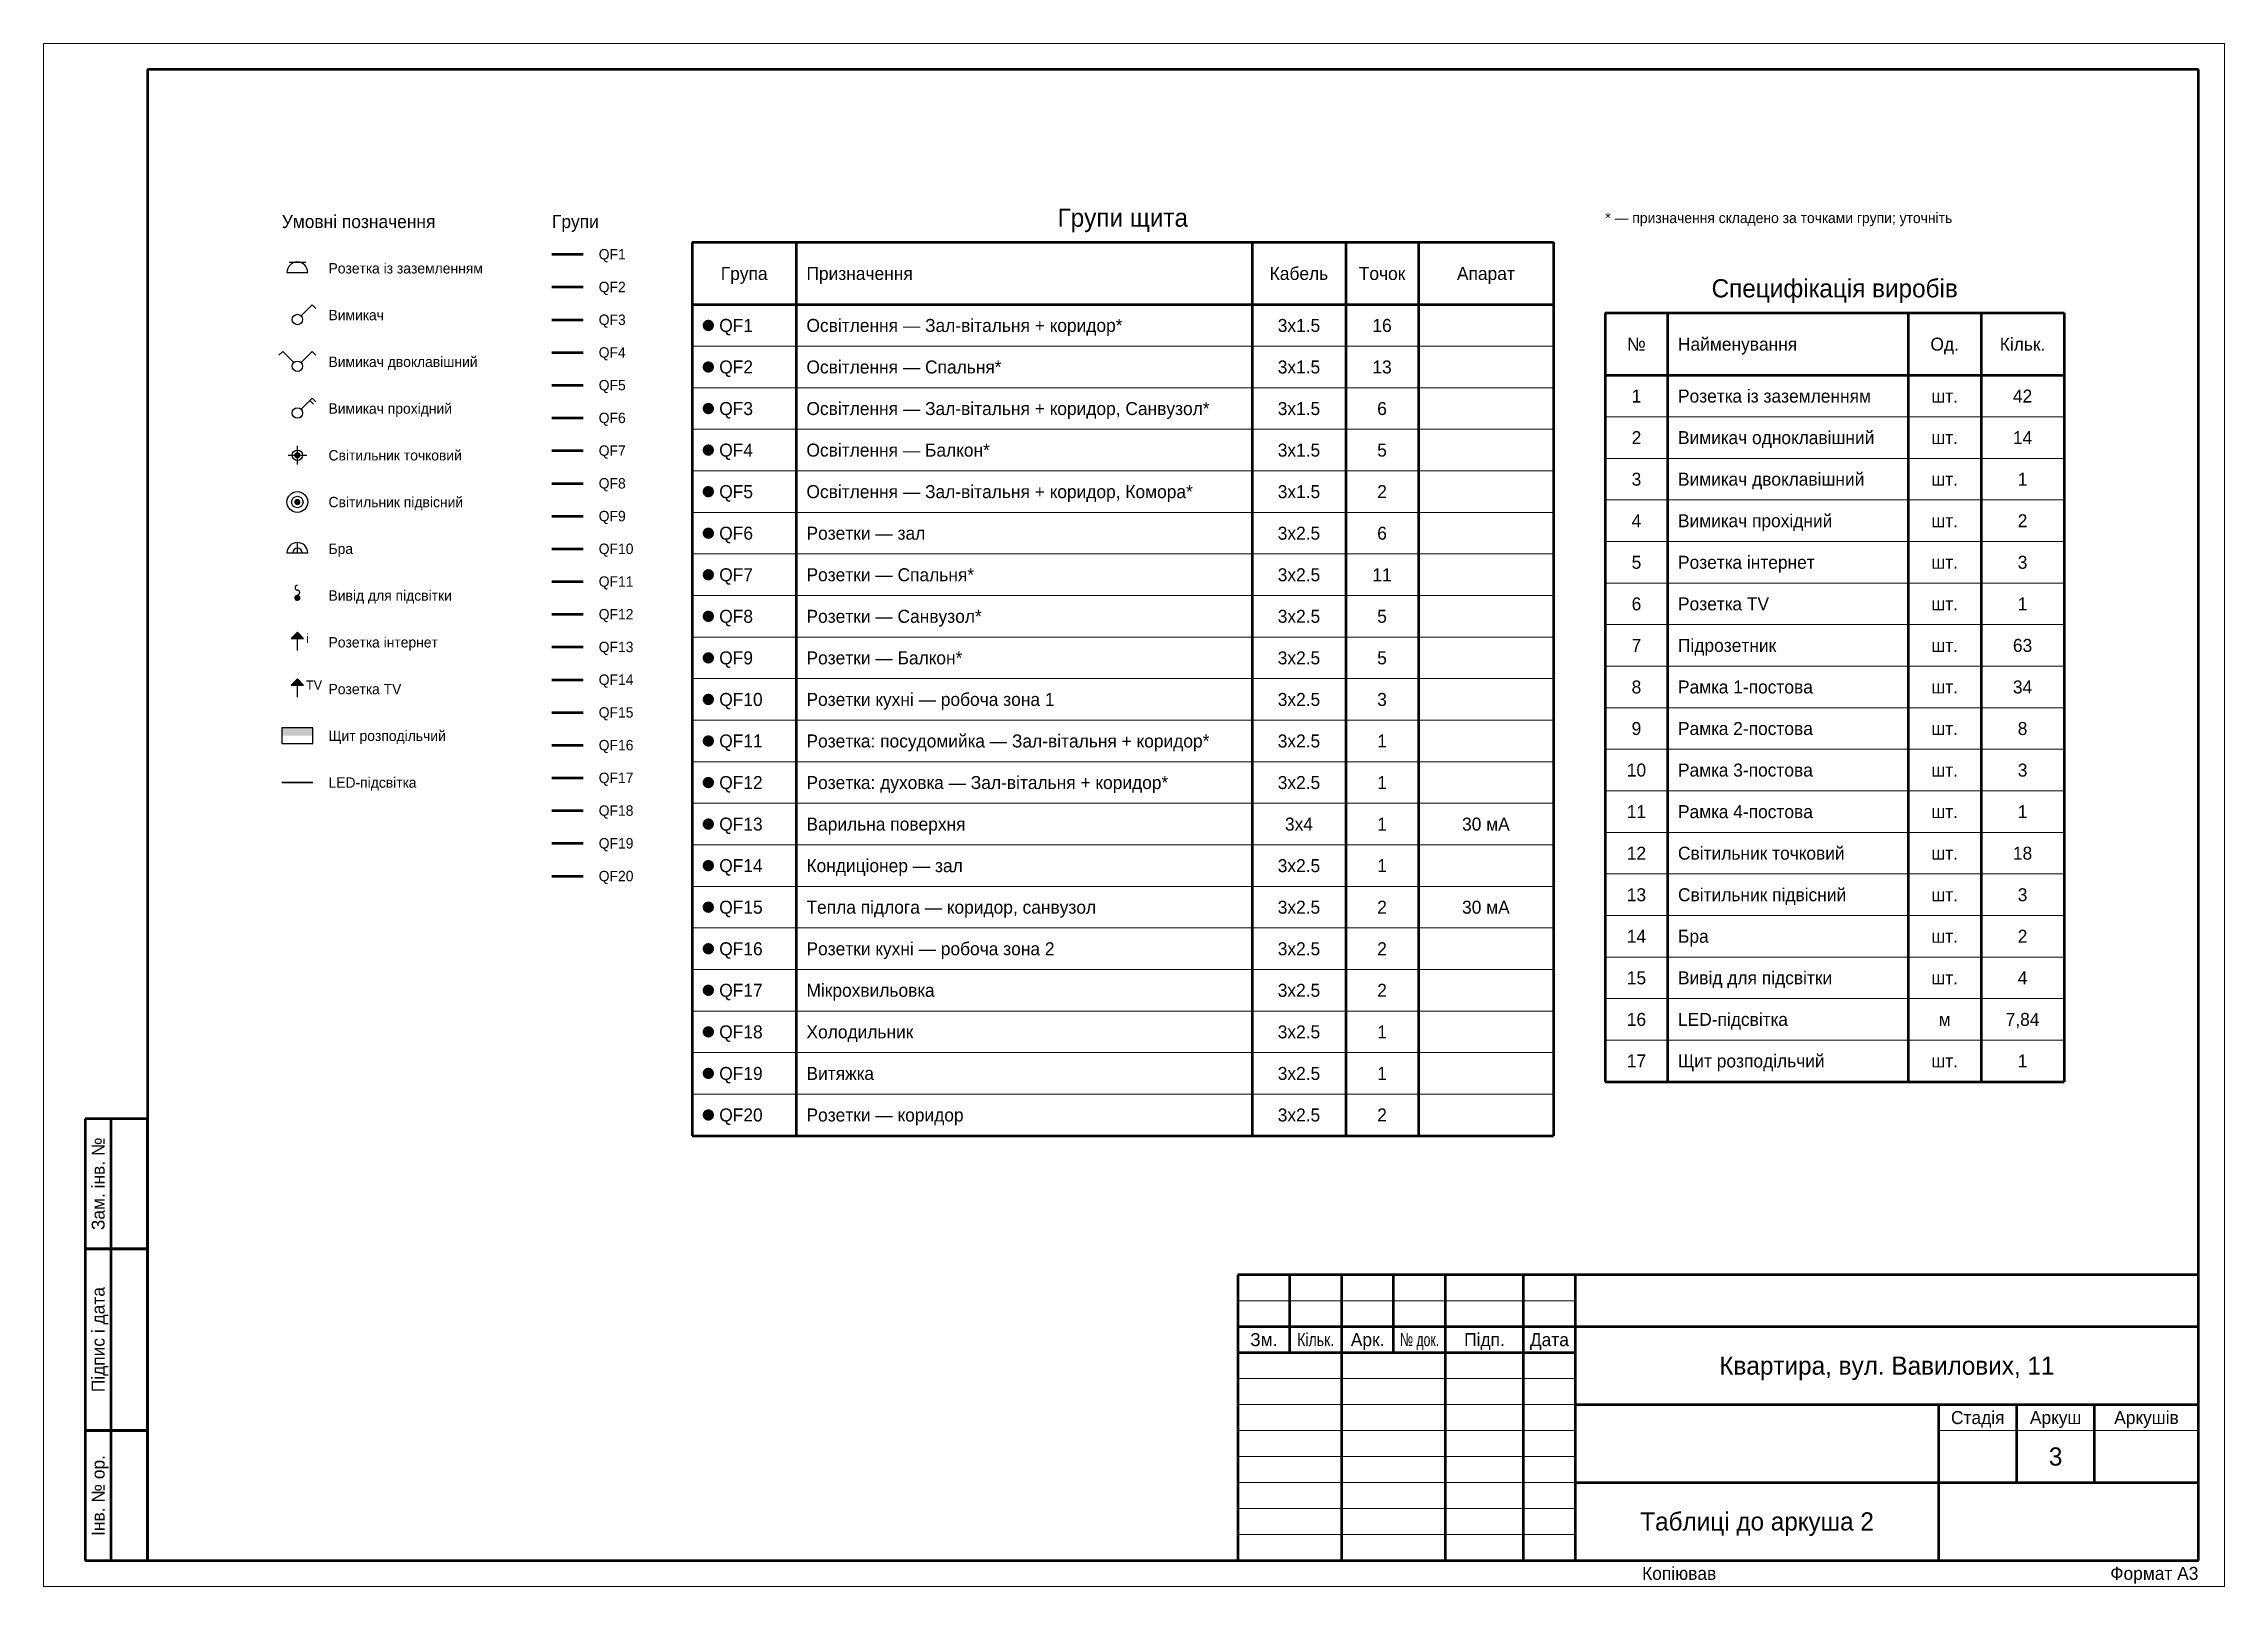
# Paper-space layout '03 Електрика (продовження)' of a CAD drawing. Header units: millimetres. Extents: x 0 to 420, y 0 to 297.
import ezdxf
from ezdxf.enums import TextEntityAlignment as Align

# ---------------------------------------------------------------- set-up
doc = ezdxf.new("R2010")
doc.units = ezdxf.units.MM
doc.linetypes.add('E_LED_DASH', pattern=[225, 150, -75])
for name, color, linetype in [('A-SHEET', 7, 'Continuous'), ('A-TEXT', 7, 'Continuous'), ('E-BOARD', 1, 'Continuous'), ('E-DATA', 140, 'Continuous'), ('E-LED', 221, 'E_LED_DASH'), ('E-LIGHT', 6, 'Continuous'), ('E-SOCKET', 1, 'Continuous'), ('E-SWITCH', 5, 'Continuous'), ('E-TEXT', 7, 'Continuous')]:
    doc.layers.add(name, color=color, linetype=linetype)
doc.styles.add('PLEX_LIGHT', font='IBMPlexSans-Light.ttf')

# ---------------------------------------------------------------- blocks, each defined once
blk = doc.blocks.new('STAMP_F3')
at = {"lineweight": 50}
for p, q in [((185, 55), (0, 55)), ((0, 55), (0, 0)), ((10, 40), (10, 55)), ((20, 40), (20, 55)), ((30, 40), (30, 55)), ((40, 40), (40, 55)), ((55, 40), (55, 55)), ((65, 0), (65, 55)), ((185, 0), (185, 55)), ((0, 45), (65, 45)), ((65, 45), (185, 45)), ((0, 40), (65, 40)), ((20, 0), (20, 40)), ((40, 0), (40, 40)), ((55, 0), (55, 40)), ((65, 30), (185, 30)), ((135, 0), (135, 30)), ((150, 15), (150, 30)), ((165, 15), (165, 30)), ((65, 15), (185, 15)), ((0, 0), (185, 0))]:
    blk.add_line(p, q, dxfattribs=at)
at = {"lineweight": 18}
for p, q in [((0, 50), (65, 50)), ((0, 35), (65, 35)), ((0, 30), (65, 30)), ((0, 25), (65, 25)), ((135, 25), (185, 25)), ((0, 20), (65, 20)), ((0, 15), (65, 15)), ((0, 10), (65, 10)), ((0, 5), (65, 5))]:
    blk.add_line(p, q, dxfattribs=at)
at = {"style": 'PLEX_LIGHT'}
for s, p in [('Зм.', (5, 42.5)), ('Арк.', (25, 42.5)), ('Підп.', (47.5, 42.5)), ('Дата', (60, 42.5)), ('Стадія', (142.5, 27.5)), ('Аркуш', (157.5, 27.5)), ('Аркушів', (175, 27.5))]:
    blk.add_text(s, height=2.5, dxfattribs=at).set_placement(p, align=Align.MIDDLE_CENTER)
for s, width, p in [('Кільк.', 0.81045, (15, 42.5)), ('№ док.', 0.701948, (35, 42.5))]:
    blk.add_text(s, height=2.5, dxfattribs=dict(at, width=width)).set_placement(p, align=Align.MIDDLE_CENTER)
for tag, height, p in [('CODE', 5, (125, 50)), ('DATE1', 2.5, (60, 37.5)), ('OBJECT', 3.5, (125, 37.5)), ('DATE2', 2.5, (60, 32.5)), ('OBJECT_2', 3.5, (125, 31.9)), ('DATE3', 2.5, (60, 27.5)), ('DATE4', 2.5, (60, 22.5)), ('BUILDING', 3.5, (100, 22.5)), ('STAGE', 3.5, (142.5, 20)), ('SHEET', 3.5, (157.5, 20)), ('SHEETS', 3.5, (175, 20)), ('DATE5', 2.5, (60, 17.5)), ('BUILDING_2', 3.5, (100, 16.9)), ('DATE6', 2.5, (60, 12.5)), ('DATE7', 2.5, (60, 7.5)), ('IMAGE', 3.5, (100, 7.5)), ('ORG', 2.5, (160, 7.5)), ('ORG_2', 2.5, (160, 3.5)), ('DATE8', 2.5, (60, 2.5)), ('IMAGE_2', 3.5, (100, 1.9))]:
    blk.add_attdef(tag, text='', height=height, dxfattribs=at).set_placement(p, align=Align.MIDDLE_CENTER)
for tag, p in [('ROLE1', (1, 37.5)), ('NAME1', (21, 37.5)), ('ROLE2', (1, 32.5)), ('NAME2', (21, 32.5)), ('ROLE3', (1, 27.5)), ('NAME3', (21, 27.5)), ('ROLE4', (1, 22.5)), ('NAME4', (21, 22.5)), ('ROLE5', (1, 17.5)), ('NAME5', (21, 17.5)), ('ROLE6', (1, 12.5)), ('NAME6', (21, 12.5)), ('ROLE7', (1, 7.5)), ('NAME7', (21, 7.5)), ('ROLE8', (1, 2.5)), ('NAME8', (21, 2.5))]:
    blk.add_attdef(tag, text='', height=2.5, dxfattribs=at).set_placement(p, align=Align.MIDDLE_LEFT)
blk = doc.blocks.new('E_SOCKET')
at = {"color": 0}
for p, q in [((-2, 0.4), (2, 0.4)), ((-1.6, 2.4), (1.6, 2.4))]:
    blk.add_line(p, q, dxfattribs=at)
blk.add_arc((0, 0.4), 2, 0, 180, dxfattribs=at)
at = {"style": 'PLEX_LIGHT', "flags": 1}
for tag in ['GROUP', 'H', 'ID']:
    blk.add_attdef(tag, (0, 0), '', height=2, dxfattribs=at)
blk = doc.blocks.new('E_SWITCH')
at = {"color": 0}
for p, q in [((0.71, 2.11), (2.83, 4.23)), ((2.83, 4.23), (3.54, 3.52))]:
    blk.add_line(p, q, dxfattribs=at)
blk.add_circle((0, 1.4), 1, dxfattribs=at)
at = {"style": 'PLEX_LIGHT', "flags": 1}
for tag in ['GROUP', 'H', 'ID']:
    blk.add_attdef(tag, (0, 0), '', height=2, dxfattribs=at)
blk = doc.blocks.new('E_SWITCH2')
at = {"color": 0}
for p, q in [((-2.83, 4.23), (-3.54, 3.52)), ((-0.71, 2.11), (-2.83, 4.23)), ((0.71, 2.11), (2.83, 4.23)), ((2.83, 4.23), (3.54, 3.52))]:
    blk.add_line(p, q, dxfattribs=at)
blk.add_circle((0, 1.4), 1, dxfattribs=at)
at = {"style": 'PLEX_LIGHT', "flags": 1}
for tag in ['GROUP', 'H', 'ID']:
    blk.add_attdef(tag, (0, 0), '', height=2, dxfattribs=at)
blk = doc.blocks.new('E_PASS_SWITCH')
at = {"color": 0}
for p, q in [((0.71, 2.11), (2.83, 4.23)), ((2.83, 4.23), (3.54, 3.52)), ((2.4, 3.8), (3.11, 3.1))]:
    blk.add_line(p, q, dxfattribs=at)
blk.add_circle((0, 1.4), 1, dxfattribs=at)
at = {"style": 'PLEX_LIGHT', "flags": 1}
for tag in ['GROUP', 'H', 'ID']:
    blk.add_attdef(tag, (0, 0), '', height=2, dxfattribs=at)
blk = doc.blocks.new('E_DOWNLIGHT')
h = blk.add_hatch(color=0)
h.dxf.hatch_style = 1
edge = h.paths.add_edge_path()
edge.add_arc((0, 0), 0.6, 0, 360)
at = {"color": 0}
for p, q in [((-1.8, 0), (1.8, 0)), ((0, -1.8), (0, 1.8))]:
    blk.add_line(p, q, dxfattribs=at)
blk.add_circle((0, 0), 1, dxfattribs=at)
at = {"style": 'PLEX_LIGHT', "flags": 1}
for tag in ['GROUP', 'H', 'ID']:
    blk.add_attdef(tag, (0, 0), '', height=2, dxfattribs=at)
blk = doc.blocks.new('E_PENDANT')
h = blk.add_hatch(color=0)
h.dxf.hatch_style = 1
edge = h.paths.add_edge_path()
edge.add_arc((0, 0), 0.6, 0, 360)
at = {"color": 0}
for radius in [2, 1.1]:
    blk.add_circle((0, 0), radius, dxfattribs=at)
at = {"style": 'PLEX_LIGHT', "flags": 1}
for tag in ['GROUP', 'H', 'ID']:
    blk.add_attdef(tag, (0, 0), '', height=2, dxfattribs=at)
blk = doc.blocks.new('E_SCONCE')
at = {"color": 0}
for p, q in [((-2, 0.4), (2, 0.4)), ((0, 0.4), (0, 2.4))]:
    blk.add_line(p, q, dxfattribs=at)
for radius in [2, 0.9]:
    blk.add_arc((0, 0.4), radius, 0, 180, dxfattribs=at)
at = {"style": 'PLEX_LIGHT', "flags": 1}
for tag in ['GROUP', 'H', 'ID']:
    blk.add_attdef(tag, (0, 0), '', height=2, dxfattribs=at)
blk = doc.blocks.new('E_LED_OUTPUT')
h = blk.add_hatch(color=0)
h.dxf.hatch_style = 1
edge = h.paths.add_edge_path()
edge.add_arc((0, 1), 0.6, 0, 360)
at = {"color": 0}
for centre, start, end in [((0, 2.95), 90, 270), ((0, 2.05), 270, 90)]:
    blk.add_arc(centre, 0.45, start, end, dxfattribs=at)
at = {"style": 'PLEX_LIGHT', "flags": 1}
for tag in ['GROUP', 'H', 'ID']:
    blk.add_attdef(tag, (0, 0), '', height=2, dxfattribs=at)
blk = doc.blocks.new('E_DATA')
h = blk.add_hatch(color=0)
h.dxf.hatch_style = 1
h.paths.add_polyline_path([(-1.2, 2.7), (1.2, 2.7), (0, 3.9)])
at = {"color": 0}
blk.add_line((0, 0.4), (0, 2.7), dxfattribs=at)
blk.add_lwpolyline([(-1.2, 2.7), (1.2, 2.7), (0, 3.9)], close=True, dxfattribs=at)
at = {"color": 0, "style": 'PLEX_LIGHT'}
blk.add_text('i', height=1.8, dxfattribs=at).set_placement((1.68, 2.7), align=Align.MIDDLE_LEFT)
at = {"style": 'PLEX_LIGHT', "flags": 1}
for tag in ['GROUP', 'H', 'ID']:
    blk.add_attdef(tag, (0, 0), '', height=2, dxfattribs=at)
blk = doc.blocks.new('E_TV')
h = blk.add_hatch(color=0)
h.dxf.hatch_style = 1
h.paths.add_polyline_path([(-1.2, 2.7), (1.2, 2.7), (0, 3.9)])
at = {"color": 0}
blk.add_line((0, 0.4), (0, 2.7), dxfattribs=at)
blk.add_lwpolyline([(-1.2, 2.7), (1.2, 2.7), (0, 3.9)], close=True, dxfattribs=at)
at = {"color": 0, "style": 'PLEX_LIGHT'}
blk.add_text('TV', height=1.8, dxfattribs=at).set_placement((1.68, 2.7), align=Align.MIDDLE_LEFT)
at = {"style": 'PLEX_LIGHT', "flags": 1}
for tag in ['GROUP', 'H', 'ID']:
    blk.add_attdef(tag, (0, 0), '', height=2, dxfattribs=at)
blk = doc.blocks.new('E_BOARD')
h = blk.add_hatch(color=0)
h.dxf.hatch_style = 1
h.paths.add_polyline_path([(-0.5, 0.5), (0.5, 0.5), (0.5, 1), (-0.5, 1)])
at = {"color": 0}
blk.add_lwpolyline([(-0.5, 0), (0.5, 0), (0.5, 1), (-0.5, 1)], close=True, dxfattribs=at)
at = {"style": 'PLEX_LIGHT', "flags": 1}
for tag in ['GROUP', 'H', 'ID']:
    blk.add_attdef(tag, (0, 0), '', height=2, dxfattribs=at)

psp = doc.layouts.new('03 Електрика (продовження)')

# ---------------------------------------------------------------- hatches: boundary and pattern name
at = {"layer": 'A-TEXT', "true_color": 0x4e79a7}
h = psp.add_hatch(color=7, dxfattribs=at)
h.dxf.hatch_style = 1
edge = h.paths.add_edge_path()
edge.add_arc((128.02, 242.75), 1.1, 0, 360)
at = {"layer": 'A-TEXT', "true_color": 0xf28e2b}
h = psp.add_hatch(color=7, dxfattribs=at)
h.dxf.hatch_style = 1
edge = h.paths.add_edge_path()
edge.add_arc((128.02, 234.75), 1.1, 0, 360)
at = {"layer": 'A-TEXT', "true_color": 0x59a14f}
h = psp.add_hatch(color=7, dxfattribs=at)
h.dxf.hatch_style = 1
edge = h.paths.add_edge_path()
edge.add_arc((128.02, 226.75), 1.1, 0, 360)
at = {"layer": 'A-TEXT', "true_color": 0xe15759}
h = psp.add_hatch(color=7, dxfattribs=at)
h.dxf.hatch_style = 1
edge = h.paths.add_edge_path()
edge.add_arc((128.02, 218.75), 1.1, 0, 360)
at = {"layer": 'A-TEXT', "true_color": 0x76b7b2}
h = psp.add_hatch(color=7, dxfattribs=at)
h.dxf.hatch_style = 1
edge = h.paths.add_edge_path()
edge.add_arc((128.02, 210.75), 1.1, 0, 360)
at = {"layer": 'A-TEXT', "true_color": 0xd4a72c}
h = psp.add_hatch(color=7, dxfattribs=at)
h.dxf.hatch_style = 1
edge = h.paths.add_edge_path()
edge.add_arc((128.02, 202.75), 1.1, 0, 360)
at = {"layer": 'A-TEXT', "true_color": 0xb07aa1}
h = psp.add_hatch(color=7, dxfattribs=at)
h.dxf.hatch_style = 1
edge = h.paths.add_edge_path()
edge.add_arc((128.02, 194.75), 1.1, 0, 360)
at = {"layer": 'A-TEXT', "true_color": 0xe67f8a}
h = psp.add_hatch(color=7, dxfattribs=at)
h.dxf.hatch_style = 1
edge = h.paths.add_edge_path()
edge.add_arc((128.02, 186.75), 1.1, 0, 360)
at = {"layer": 'A-TEXT', "true_color": 0x9c755f}
h = psp.add_hatch(color=7, dxfattribs=at)
h.dxf.hatch_style = 1
edge = h.paths.add_edge_path()
edge.add_arc((128.02, 178.75), 1.1, 0, 360)
at = {"layer": 'A-TEXT', "true_color": 0x5f9ed1}
h = psp.add_hatch(color=7, dxfattribs=at)
h.dxf.hatch_style = 1
edge = h.paths.add_edge_path()
edge.add_arc((128.02, 170.75), 1.1, 0, 360)
at = {"layer": 'A-TEXT', "true_color": 0x8cbf5f}
h = psp.add_hatch(color=7, dxfattribs=at)
h.dxf.hatch_style = 1
edge = h.paths.add_edge_path()
edge.add_arc((128.02, 162.75), 1.1, 0, 360)
at = {"layer": 'A-TEXT', "true_color": 0xc9845c}
h = psp.add_hatch(color=7, dxfattribs=at)
h.dxf.hatch_style = 1
edge = h.paths.add_edge_path()
edge.add_arc((128.02, 154.75), 1.1, 0, 360)
at = {"layer": 'A-TEXT', "true_color": 0x7f7fc9}
h = psp.add_hatch(color=7, dxfattribs=at)
h.dxf.hatch_style = 1
edge = h.paths.add_edge_path()
edge.add_arc((128.02, 146.75), 1.1, 0, 360)
at = {"layer": 'A-TEXT', "true_color": 0x4fb0a0}
h = psp.add_hatch(color=7, dxfattribs=at)
h.dxf.hatch_style = 1
edge = h.paths.add_edge_path()
edge.add_arc((128.02, 138.75), 1.1, 0, 360)
at = {"layer": 'A-TEXT', "true_color": 0x4e79a7}
h = psp.add_hatch(color=7, dxfattribs=at)
h.dxf.hatch_style = 1
edge = h.paths.add_edge_path()
edge.add_arc((128.02, 130.75), 1.1, 0, 360)
at = {"layer": 'A-TEXT', "true_color": 0xf28e2b}
h = psp.add_hatch(color=7, dxfattribs=at)
h.dxf.hatch_style = 1
edge = h.paths.add_edge_path()
edge.add_arc((128.02, 122.75), 1.1, 0, 360)
at = {"layer": 'A-TEXT', "true_color": 0x59a14f}
h = psp.add_hatch(color=7, dxfattribs=at)
h.dxf.hatch_style = 1
edge = h.paths.add_edge_path()
edge.add_arc((128.02, 114.75), 1.1, 0, 360)
at = {"layer": 'A-TEXT', "true_color": 0xe15759}
h = psp.add_hatch(color=7, dxfattribs=at)
h.dxf.hatch_style = 1
edge = h.paths.add_edge_path()
edge.add_arc((128.02, 106.75), 1.1, 0, 360)
at = {"layer": 'A-TEXT', "true_color": 0x76b7b2}
h = psp.add_hatch(color=7, dxfattribs=at)
h.dxf.hatch_style = 1
edge = h.paths.add_edge_path()
edge.add_arc((128.02, 98.75), 1.1, 0, 360)
at = {"layer": 'A-TEXT', "true_color": 0xd4a72c}
h = psp.add_hatch(color=7, dxfattribs=at)
h.dxf.hatch_style = 1
edge = h.paths.add_edge_path()
edge.add_arc((128.02, 90.75), 1.1, 0, 360)

# ---------------------------------------------------------------- linework, layer by layer
at = {"layer": 'A-SHEET', "lineweight": 18}
for p, q in [((420, 297), (0, 297)), ((0, 297), (0, 0)), ((420, 0), (420, 297)), ((124.92, 238.75), (290.77, 238.75)), ((124.92, 230.75), (290.77, 230.75)), ((124.92, 222.75), (290.77, 222.75)), ((300.77, 225.15), (389.13, 225.15)), ((124.92, 214.75), (290.77, 214.75)), ((300.77, 217.15), (389.13, 217.15)), ((124.92, 206.75), (290.77, 206.75)), ((300.77, 209.15), (389.13, 209.15)), ((124.92, 198.75), (290.77, 198.75)), ((300.77, 201.15), (389.13, 201.15)), ((124.92, 190.75), (290.77, 190.75)), ((300.77, 193.15), (389.13, 193.15)), ((300.77, 185.15), (389.13, 185.15)), ((124.92, 182.75), (290.77, 182.75)), ((300.77, 177.15), (389.13, 177.15)), ((124.92, 174.75), (290.77, 174.75)), ((300.77, 169.15), (389.13, 169.15)), ((124.92, 166.75), (290.77, 166.75)), ((300.77, 161.15), (389.13, 161.15)), ((124.92, 158.75), (290.77, 158.75)), ((300.77, 153.15), (389.13, 153.15)), ((124.92, 150.75), (290.77, 150.75)), ((300.77, 145.15), (389.13, 145.15)), ((124.92, 142.75), (290.77, 142.75)), ((124.92, 134.75), (290.77, 134.75)), ((300.77, 137.15), (389.13, 137.15)), ((124.92, 126.75), (290.77, 126.75)), ((300.77, 129.15), (389.13, 129.15)), ((124.92, 118.75), (290.77, 118.75)), ((300.77, 121.15), (389.13, 121.15)), ((124.92, 110.75), (290.77, 110.75)), ((300.77, 113.15), (389.13, 113.15)), ((300.77, 105.15), (389.13, 105.15)), ((124.92, 102.75), (290.77, 102.75)), ((124.92, 94.75), (290.77, 94.75)), ((0, 0), (420, 0))]:
    psp.add_line(p, q, dxfattribs=at)
at = {"layer": 'A-SHEET', "lineweight": 50}
for p, q in [((415, 292), (20, 292)), ((20, 292), (20, 5)), ((415, 5), (415, 292)), ((124.92, 258.75), (290.77, 258.75)), ((124.92, 258.75), (124.92, 86.75)), ((144.92, 258.75), (144.92, 86.75)), ((232.77, 258.75), (232.77, 86.75)), ((250.77, 258.75), (250.77, 86.75)), ((264.77, 258.75), (264.77, 86.75)), ((290.77, 258.75), (290.77, 86.75)), ((124.92, 246.75), (290.77, 246.75)), ((300.77, 245.15), (389.13, 245.15)), ((300.77, 245.15), (300.77, 97.15)), ((312.77, 245.15), (312.77, 97.15)), ((359.13, 245.15), (359.13, 97.15)), ((373.13, 245.15), (373.13, 97.15)), ((389.13, 245.15), (389.13, 97.15)), ((300.77, 233.15), (389.13, 233.15)), ((300.77, 97.15), (389.13, 97.15)), ((20, 90), (8, 90)), ((8, 90), (8, 65)), ((13, 65), (13, 90)), ((20, 65), (20, 90)), ((124.92, 86.75), (290.77, 86.75)), ((20, 65), (8, 65)), ((8, 65), (8, 30)), ((8, 65), (20, 65)), ((13, 30), (13, 65)), ((20, 30), (20, 65)), ((20, 30), (8, 30)), ((8, 30), (8, 5)), ((8, 30), (20, 30)), ((13, 5), (13, 30)), ((20, 5), (20, 30)), ((8, 5), (20, 5)), ((20, 5), (415, 5))]:
    psp.add_line(p, q, dxfattribs=at)
at = {"layer": 'E-LED', "lineweight": 35}
psp.add_line((45.87, 154.75), (51.87, 154.75), dxfattribs=at)
at = {"layer": 'E-TEXT', "lineweight": 50, "true_color": 0x4e79a7}
for p, q in [((97.91, 256.45), (103.91, 256.45)), ((97.91, 168.25), (103.91, 168.25))]:
    psp.add_line(p, q, dxfattribs=at)
at = {"layer": 'E-TEXT', "lineweight": 50, "true_color": 0xf28e2b}
for p, q in [((97.91, 250.15), (103.91, 250.15)), ((97.91, 161.95), (103.91, 161.95))]:
    psp.add_line(p, q, dxfattribs=at)
at = {"layer": 'E-TEXT', "lineweight": 50, "true_color": 0x59a14f}
for p, q in [((97.91, 243.85), (103.91, 243.85)), ((97.91, 155.65), (103.91, 155.65))]:
    psp.add_line(p, q, dxfattribs=at)
at = {"layer": 'E-TEXT', "lineweight": 50, "true_color": 0xe15759}
for p, q in [((97.91, 237.55), (103.91, 237.55)), ((97.91, 149.35), (103.91, 149.35))]:
    psp.add_line(p, q, dxfattribs=at)
at = {"layer": 'E-TEXT', "lineweight": 50, "true_color": 0x76b7b2}
for p, q in [((97.91, 231.25), (103.91, 231.25)), ((97.91, 143.05), (103.91, 143.05))]:
    psp.add_line(p, q, dxfattribs=at)
at = {"layer": 'E-TEXT', "lineweight": 50, "true_color": 0xd4a72c}
for p, q in [((97.91, 224.95), (103.91, 224.95)), ((97.91, 136.75), (103.91, 136.75))]:
    psp.add_line(p, q, dxfattribs=at)
at = {"layer": 'E-TEXT', "lineweight": 50, "true_color": 0xb07aa1}
psp.add_line((97.91, 218.65), (103.91, 218.65), dxfattribs=at)
at = {"layer": 'E-TEXT', "lineweight": 50, "true_color": 0xe67f8a}
psp.add_line((97.91, 212.35), (103.91, 212.35), dxfattribs=at)
at = {"layer": 'E-TEXT', "lineweight": 50, "true_color": 0x9c755f}
psp.add_line((97.91, 206.05), (103.91, 206.05), dxfattribs=at)
at = {"layer": 'E-TEXT', "lineweight": 50, "true_color": 0x5f9ed1}
psp.add_line((97.91, 199.75), (103.91, 199.75), dxfattribs=at)
at = {"layer": 'E-TEXT', "lineweight": 50, "true_color": 0x8cbf5f}
psp.add_line((97.91, 193.45), (103.91, 193.45), dxfattribs=at)
at = {"layer": 'E-TEXT', "lineweight": 50, "true_color": 0xc9845c}
psp.add_line((97.91, 187.15), (103.91, 187.15), dxfattribs=at)
at = {"layer": 'E-TEXT', "lineweight": 50, "true_color": 0x7f7fc9}
psp.add_line((97.91, 180.85), (103.91, 180.85), dxfattribs=at)
at = {"layer": 'E-TEXT', "lineweight": 50, "true_color": 0x4fb0a0}
psp.add_line((97.91, 174.55), (103.91, 174.55), dxfattribs=at)

# ---------------------------------------------------------------- block references
at = {"layer": 'A-SHEET'}
psp.add_blockref('STAMP_F3', (230, 5), dxfattribs=at).add_auto_attribs({'OBJECT': 'Квартира, вул. Вавилових, 11', 'IMAGE': 'Таблиці до аркуша 2', 'SHEET': '3'})
at = {"layer": 'E-BOARD', "xscale": 6, "yscale": 3}
psp.add_blockref('E_BOARD', (48.87, 162.25), dxfattribs=at)
at = {"layer": 'E-DATA'}
for name, p in [('E_DATA', (48.87, 179.8)), ('E_TV', (48.87, 170.8))]:
    psp.add_blockref(name, p, dxfattribs=at)
at = {"layer": 'E-LED'}
psp.add_blockref('E_LED_OUTPUT', (48.87, 189.3), dxfattribs=at)
at = {"layer": 'E-LIGHT'}
for name, p in [('E_DOWNLIGHT', (48.87, 217.75)), ('E_PENDANT', (48.87, 208.75)), ('E_SCONCE', (48.87, 198.55))]:
    psp.add_blockref(name, p, dxfattribs=at)
at = {"layer": 'E-SOCKET'}
psp.add_blockref('E_SOCKET', (48.87, 252.55), dxfattribs=at)
at = {"layer": 'E-SWITCH'}
for name, p in [('E_SWITCH', (48.87, 242.49)), ('E_SWITCH2', (48.87, 233.49)), ('E_PASS_SWITCH', (48.87, 224.49))]:
    psp.add_blockref(name, p, dxfattribs=at)

# ---------------------------------------------------------------- texts
at = {"layer": 'A-SHEET', "style": 'PLEX_LIGHT'}
for s, p in [('Зам. інв. №', (10.5, 77.5)), ('Підпис і дата', (10.5, 47.5)), ('Інв. № ор.', (10.5, 17.5))]:
    psp.add_text(s, height=2.5, rotation=90, dxfattribs=at).set_placement(p, align=Align.MIDDLE_CENTER)
psp.add_text('Копіював', height=2.5, dxfattribs=at).set_placement((315, 2.5), align=Align.MIDDLE_CENTER)
psp.add_text('Формат A3', height=2.5, dxfattribs=at).set_placement((415, 2.5), align=Align.MIDDLE_RIGHT)
at = {"layer": 'A-TEXT', "style": 'PLEX_LIGHT'}
for s, height, p in [('Групи щита', 3.5, (207.84, 263.5)), ('Група', 2.5, (134.92, 252.75)), ('Кабель', 2.5, (241.77, 252.75)), ('Точок', 2.5, (257.77, 252.75)), ('Апарат', 2.5, (277.77, 252.75)), ('Специфікація виробів', 3.5, (344.95, 249.9)), ('3x1.5', 2.5, (241.77, 242.75)), ('16', 2.5, (257.77, 242.75)), ('№', 2.5, (306.77, 239.15)), ('Од.', 2.5, (366.13, 239.15)), ('Кільк.', 2.5, (381.13, 239.15)), ('3x1.5', 2.5, (241.77, 234.75)), ('13', 2.5, (257.77, 234.75)), ('3x1.5', 2.5, (241.77, 226.75)), ('6', 2.5, (257.77, 226.75)), ('1', 2.5, (306.77, 229.15)), ('шт.', 2.5, (366.13, 229.15)), ('42', 2.5, (381.13, 229.15)), ('3x1.5', 2.5, (241.77, 218.75)), ('5', 2.5, (257.77, 218.75)), ('2', 2.5, (306.77, 221.15)), ('шт.', 2.5, (366.13, 221.15)), ('14', 2.5, (381.13, 221.15)), ('3', 2.5, (306.77, 213.15)), ('1', 2.5, (381.13, 213.15)), ('3x1.5', 2.5, (241.77, 210.75)), ('2', 2.5, (257.77, 210.75)), ('шт.', 2.5, (366.13, 213.15)), ('4', 2.5, (306.77, 205.15)), ('шт.', 2.5, (366.13, 205.15)), ('2', 2.5, (381.13, 205.15)), ('3x2.5', 2.5, (241.77, 202.75)), ('6', 2.5, (257.77, 202.75)), ('5', 2.5, (306.77, 197.15)), ('шт.', 2.5, (366.13, 197.15)), ('3', 2.5, (381.13, 197.15)), ('3x2.5', 2.5, (241.77, 194.75)), ('11', 2.5, (257.77, 194.75)), ('6', 2.5, (306.77, 189.15)), ('шт.', 2.5, (366.13, 189.15)), ('1', 2.5, (381.13, 189.15)), ('3x2.5', 2.5, (241.77, 186.75)), ('5', 2.5, (257.77, 186.75)), ('7', 2.5, (306.77, 181.15)), ('шт.', 2.5, (366.13, 181.15)), ('63', 2.5, (381.13, 181.15)), ('3x2.5', 2.5, (241.77, 178.75)), ('5', 2.5, (257.77, 178.75)), ('8', 2.5, (306.77, 173.15)), ('шт.', 2.5, (366.13, 173.15)), ('34', 2.5, (381.13, 173.15)), ('3x2.5', 2.5, (241.77, 170.75)), ('3', 2.5, (257.77, 170.75)), ('3x2.5', 2.5, (241.77, 162.75)), ('1', 2.5, (257.77, 162.75)), ('9', 2.5, (306.77, 165.15)), ('шт.', 2.5, (366.13, 165.15)), ('8', 2.5, (381.13, 165.15)), ('3x2.5', 2.5, (241.77, 154.75)), ('1', 2.5, (257.77, 154.75)), ('10', 2.5, (306.77, 157.15)), ('шт.', 2.5, (366.13, 157.15)), ('3', 2.5, (381.13, 157.15)), ('3x4', 2.5, (241.77, 146.75)), ('1', 2.5, (257.77, 146.75)), ('30 мА', 2.5, (277.77, 146.75)), ('11', 2.5, (306.77, 149.15)), ('шт.', 2.5, (366.13, 149.15)), ('1', 2.5, (381.13, 149.15)), ('3x2.5', 2.5, (241.77, 138.75)), ('1', 2.5, (257.77, 138.75)), ('12', 2.5, (306.77, 141.15)), ('шт.', 2.5, (366.13, 141.15)), ('18', 2.5, (381.13, 141.15)), ('13', 2.5, (306.77, 133.15)), ('3', 2.5, (381.13, 133.15)), ('3x2.5', 2.5, (241.77, 130.75)), ('2', 2.5, (257.77, 130.75)), ('30 мА', 2.5, (277.77, 130.75)), ('шт.', 2.5, (366.13, 133.15)), ('14', 2.5, (306.77, 125.15)), ('2', 2.5, (381.13, 125.15)), ('3x2.5', 2.5, (241.77, 122.75)), ('2', 2.5, (257.77, 122.75)), ('шт.', 2.5, (366.13, 125.15)), ('15', 2.5, (306.77, 117.15)), ('шт.', 2.5, (366.13, 117.15)), ('4', 2.5, (381.13, 117.15)), ('3x2.5', 2.5, (241.77, 114.75)), ('2', 2.5, (257.77, 114.75)), ('16', 2.5, (306.77, 109.15)), ('м', 2.5, (366.13, 109.15)), ('7,84', 2.5, (381.13, 109.15)), ('3x2.5', 2.5, (241.77, 106.75)), ('1', 2.5, (257.77, 106.75)), ('17', 2.5, (306.77, 101.15)), ('шт.', 2.5, (366.13, 101.15)), ('1', 2.5, (381.13, 101.15)), ('3x2.5', 2.5, (241.77, 98.75)), ('1', 2.5, (257.77, 98.75)), ('3x2.5', 2.5, (241.77, 90.75)), ('2', 2.5, (257.77, 90.75))]:
    psp.add_text(s, height=height, dxfattribs=at).set_placement(p, align=Align.MIDDLE_CENTER)
for s, height, p in [('* — призначення складено за точками групи; уточніть', 2, (300.77, 263.45)), ('Призначення', 2.5, (146.92, 252.75)), ('QF1', 2.5, (130.12, 242.75)), ('Освітлення — Зал-вітальня + коридор*', 2.5, (146.92, 242.75)), ('Найменування', 2.5, (314.77, 239.15)), ('QF2', 2.5, (130.12, 234.75)), ('Освітлення — Спальня*', 2.5, (146.92, 234.75)), ('QF3', 2.5, (130.12, 226.75)), ('Освітлення — Зал-вітальня + коридор, Санвузол*', 2.5, (146.92, 226.75)), ('Розетка із заземленням', 2.5, (314.77, 229.15)), ('QF4', 2.5, (130.12, 218.75)), ('Освітлення — Балкон*', 2.5, (146.92, 218.75)), ('Вимикач одноклавішний', 2.5, (314.77, 221.15)), ('Вимикач двоклавішний', 2.5, (314.77, 213.15)), ('QF5', 2.5, (130.12, 210.75)), ('Освітлення — Зал-вітальня + коридор, Комора*', 2.5, (146.92, 210.75)), ('Вимикач прохідний', 2.5, (314.77, 205.15)), ('QF6', 2.5, (130.12, 202.75)), ('Розетки — зал', 2.5, (146.92, 202.75)), ('Розетка інтернет', 2.5, (314.77, 197.15)), ('QF7', 2.5, (130.12, 194.75)), ('Розетки — Спальня*', 2.5, (146.92, 194.75)), ('Розетка TV', 2.5, (314.77, 189.15)), ('QF8', 2.5, (130.12, 186.75)), ('Розетки — Санвузол*', 2.5, (146.92, 186.75)), ('Підрозетник', 2.5, (314.77, 181.15)), ('QF9', 2.5, (130.12, 178.75)), ('Розетки — Балкон*', 2.5, (146.92, 178.75)), ('Рамка 1-постова', 2.5, (314.77, 173.15)), ('QF10', 2.5, (130.12, 170.75)), ('Розетки кухні — робоча зона 1', 2.5, (146.92, 170.75)), ('QF11', 2.5, (130.12, 162.75)), ('Розетка: посудомийка — Зал-вітальня + коридор*', 2.5, (146.92, 162.75)), ('Рамка 2-постова', 2.5, (314.77, 165.15)), ('QF12', 2.5, (130.12, 154.75)), ('Розетка: духовка — Зал-вітальня + коридор*', 2.5, (146.92, 154.75)), ('Рамка 3-постова', 2.5, (314.77, 157.15)), ('QF13', 2.5, (130.12, 146.75)), ('Варильна поверхня', 2.5, (146.92, 146.75)), ('Рамка 4-постова', 2.5, (314.77, 149.15)), ('QF14', 2.5, (130.12, 138.75)), ('Кондиціонер — зал', 2.5, (146.92, 138.75)), ('Світильник точковий', 2.5, (314.77, 141.15)), ('Світильник підвісний', 2.5, (314.77, 133.15)), ('QF15', 2.5, (130.12, 130.75)), ('Тепла підлога — коридор, санвузол', 2.5, (146.92, 130.75)), ('Бра', 2.5, (314.77, 125.15)), ('QF16', 2.5, (130.12, 122.75)), ('Розетки кухні — робоча зона 2', 2.5, (146.92, 122.75)), ('Вивід для підсвітки', 2.5, (314.77, 117.15)), ('QF17', 2.5, (130.12, 114.75)), ('Мікрохвильовка', 2.5, (146.92, 114.75)), ('LED-підсвітка', 2.5, (314.77, 109.15)), ('QF18', 2.5, (130.12, 106.75)), ('Холодильник', 2.5, (146.92, 106.75)), ('Щит розподільчий', 2.5, (314.77, 101.15)), ('QF19', 2.5, (130.12, 98.75)), ('Витяжка', 2.5, (146.92, 98.75)), ('QF20', 2.5, (130.12, 90.75)), ('Розетки — коридор', 2.5, (146.92, 90.75))]:
    psp.add_text(s, height=height, dxfattribs=at).set_placement(p, align=Align.MIDDLE_LEFT)
at = {"layer": 'E-TEXT', "style": 'PLEX_LIGHT'}
for s, height, p in [('Умовні позначення', 2.5, (45.87, 262.75)), ('Групи', 2.5, (97.91, 262.75)), ('QF1', 2, (106.91, 256.45)), ('Розетка із заземленням', 2, (54.87, 253.75)), ('QF2', 2, (106.91, 250.15)), ('Вимикач', 2, (54.87, 244.75)), ('QF3', 2, (106.91, 243.85)), ('Вимикач двоклавішний', 2, (54.87, 235.75)), ('QF4', 2, (106.91, 237.55)), ('QF5', 2, (106.91, 231.25)), ('Вимикач прохідний', 2, (54.87, 226.75)), ('QF6', 2, (106.91, 224.95)), ('Світильник точковий', 2, (54.87, 217.75)), ('QF7', 2, (106.91, 218.65)), ('QF8', 2, (106.91, 212.35)), ('Світильник підвісний', 2, (54.87, 208.75)), ('QF9', 2, (106.91, 206.05)), ('Бра', 2, (54.87, 199.75)), ('QF10', 2, (106.91, 199.75)), ('QF11', 2, (106.91, 193.45)), ('Вивід для підсвітки', 2, (54.87, 190.75)), ('QF12', 2, (106.91, 187.15)), ('Розетка інтернет', 2, (54.87, 181.75)), ('QF13', 2, (106.91, 180.85)), ('Розетка TV', 2, (54.87, 172.75)), ('QF14', 2, (106.91, 174.55)), ('QF15', 2, (106.91, 168.25)), ('Щит розподільчий', 2, (54.87, 163.75)), ('QF16', 2, (106.91, 161.95)), ('LED-підсвітка', 2, (54.87, 154.75)), ('QF17', 2, (106.91, 155.65)), ('QF18', 2, (106.91, 149.35)), ('QF19', 2, (106.91, 143.05)), ('QF20', 2, (106.91, 136.75))]:
    psp.add_text(s, height=height, dxfattribs=at).set_placement(p, align=Align.MIDDLE_LEFT)

doc.saveas('drawing.dxf')
